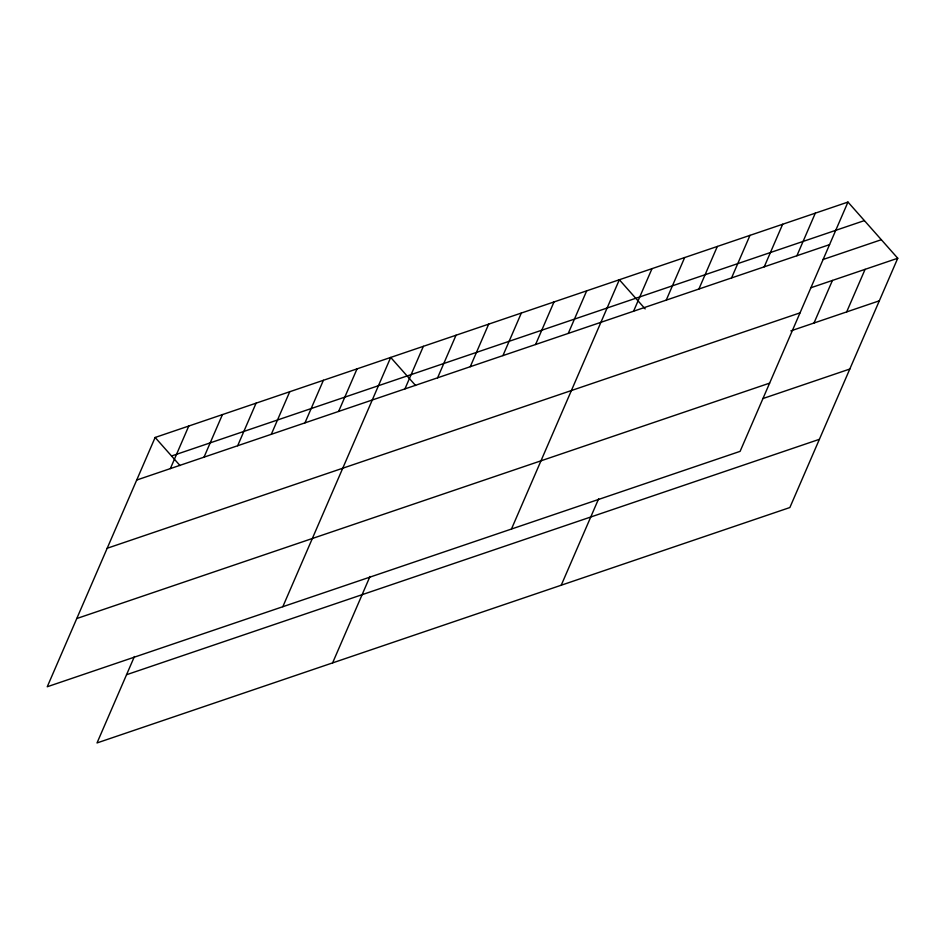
<?xml version="1.0" encoding="UTF-8"?>
<svg xmlns="http://www.w3.org/2000/svg" width="945" height="945" viewBox="0 0 945 945"><rect width="100%" height="100%" fill="white"/><g stroke="black" fill="none" stroke-linecap="round" stroke-linejoin="round"><path stroke-width="1.42" d="M847.972 202.065L155.134 437.464L47.25 686.755L740.1 451.356L847.972 202.065L897.75 258.245L789.866 507.536L97.028 742.935L134.426 656.503M170.36 468.602L188.776 426.03M204.014 457.167L222.429 414.595M237.667 445.733L256.083 403.161M271.31 434.298L289.737 391.726M304.963 422.864L323.391 380.292M338.617 411.441L357.045 368.857M282.815 606.714L390.698 357.423L415.587 385.513M404.933 388.903L423.36 346.331M437.594 377.811L456.022 335.227M332.593 662.906L369.991 576.462M470.267 366.707L488.683 324.135M502.929 355.615L521.345 313.031M535.591 344.512L554.006 301.939M568.252 333.42L586.68 290.847M511.458 529.035L619.341 279.744L645.163 308.897M633.575 311.224L652.003 268.652M666.237 300.12L684.664 257.548M561.236 585.215L598.634 498.783M698.898 289.028L717.326 246.456M731.56 277.924L749.987 235.352M764.233 266.833L782.649 224.26M796.895 255.741L815.311 213.157M813.999 323.013L832.427 280.441M846.661 311.921L865.088 269.349M171.553 455.998L864.403 220.598M136.706 480.036L829.556 244.637M822.8 259.591L881.331 239.711M810.645 287.835L897.75 258.245M107.187 548.254L800.037 312.854M790.859 330.88L879.322 300.817M76.769 618.538L769.62 383.138M762.709 398.625L849.803 369.034M126.547 674.718L819.386 439.319M155.134 437.464L180.011 465.554"/></g></svg>
